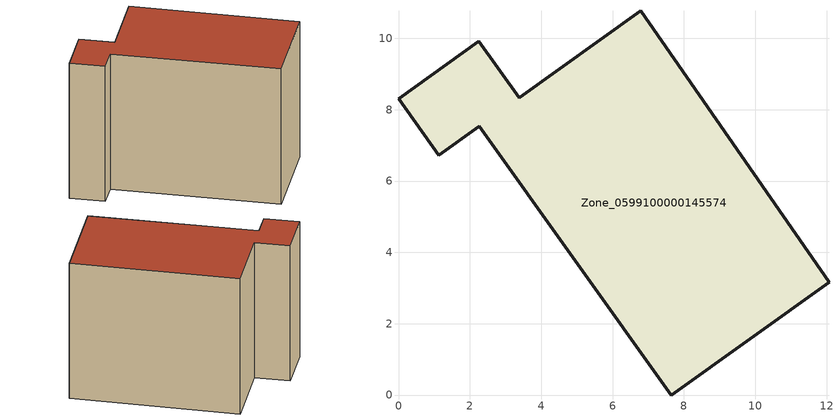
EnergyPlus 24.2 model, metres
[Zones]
Zone_0599100000145574
 floor ground (C_G): 12.07,3.16 7.64,0 2.26,7.53 1.13,6.72 0,8.3 2.25,9.92 3.39,8.33 6.79,10.77 z0
 wall outside (C_F): 3.39,8.33 2.25,9.92 0,8.3 1.13,6.72 2.26,7.53 7.64,0 12.07,3.16 6.79,10.77 3.39,8.33 z0:8.14
 roof outside (C_R): 12.07,3.16 6.79,10.77 3.39,8.33 2.25,9.92 0,8.3 1.13,6.72 2.26,7.53 7.64,0 z8.14
[BUILDING]
Pand.0599100000145574: North Axis=0; Terrain=City; Loads Convergence Tolerance Value=0.04; Temperature Convergence Tolerance Value=0.4; Solar Distribution=FullExterior; Maximum Number of Warmup Days=25; Minimum Number of Warmup Days=1
[Site:Location]
Rotterdam.The.Hague.AP_ZH_NLD Design_Conditions: Latitude=51.96; Longitude=4.45; Time Zone=1; Elevation=-4.5
[SITE:GROUNDTEMPERATURE:BUILDINGSURFACE]
18, 18, 18, 18, 18, 18, 18, 18, 18, 18, 18, 18
[MATERIAL] Thermal Absorptance=0.9; Solar Absorptance=0.7; Visible Absorptance=0.7
Name | Roughness | Thickness | Conductivity | Density | Specific Heat
G.TI.1975-1991 | MediumSmooth | 0.15 | 0.288461 | 540 | 1210
F.TI.1975-1991 | Rough | 0.3 | 0.230769 | 1920 | 840
R.TI.1975-1991 | MediumRough | 0.2 | 0.153846 | 1500 | 1000
[CONSTRUCTION]
C_G: G.TI.1975-1991
C_F: F.TI.1975-1991
C_R: R.TI.1975-1991
[ZONE]
Zone_0599100000145574: Type=1; Multiplier=1; Ceiling Height=Autocalculate; Volume=Autocalculate; Floor Area=autocalculate; Part of Total Floor Area=Yes
[ZONEINFILTRATION:DESIGNFLOWRATE]
Infil_Zone_0599100000145574: Zone or ZoneList or Space or SpaceList=Zone_0599100000145574; Schedule=AlwaysOn; Design Flow Rate Calculation Method=Flow/Area; Flow Rate per Floor Area=0.003; Constant Term Coefficient=1; Temperature Term Coefficient=0; Velocity Term Coefficient=0; Velocity Squared Term Coefficient=0
[HVACTEMPLATE:ZONE:IDEALLOADSAIRSYSTEM]
Zone_0599100000145574: Maximum Heating Supply Air Temperature=50; Minimum Cooling Supply Air Temperature=13; Maximum Heating Supply Air Humidity Ratio=0.0156; Minimum Cooling Supply Air Humidity Ratio=0.0077; Heating Limit=NoLimit; Cooling Limit=NoLimit; Dehumidification Control Type=ConstantSensibleHeatRatio; Cooling Sensible Heat Ratio=0.7; Dehumidification Setpoint=60; Humidification Control Type=None; Humidification Setpoint=30; Outdoor Air Method=None; Outdoor Air Flow Rate per Person=0.00944; Outdoor Air Flow Rate per Zone Floor Area=0; Outdoor Air Flow Rate per Zone=0; Demand Controlled Ventilation Type=None; Outdoor Air Economizer Type=NoEconomizer; Heat Recovery Type=None; Sensible Heat Recovery Effectiveness=0.7; Latent Heat Recovery Effectiveness=0.65
[ZONECONTROL:THERMOSTAT]
ThermostatControl_Zone_0599100000145574: Zone or ZoneList=Zone_0599100000145574; Control Type Schedule=DualSetpointControlType; Control 1=Thermostat_Zone_0599100000145574; Temperature Difference Between Cutout And Setpoint=0
[THERMOSTATSETPOINT:DUALSETPOINT]
Thermostat_Zone_0599100000145574: Heating Setpoint Temperature Schedule=HeatingSetpoint_Zone_0599100000145574; Cooling Setpoint Temperature Schedule=CoolingSetpoint_Zone_0599100000145574
[SCHEDULE:COMPACT]
HeatingSetpoint_Zone_0599100000145574: Through: 12/31, For: AllDays, Until: 24:00, 21
CoolingSetpoint_Zone_0599100000145574: Through: 12/31, For: AllDays, Until: 24:00, 24
DualSetpointControlType: Through: 12/31, For: AllDays, Until: 24:00, 4
AlwaysOn: Through: 12/31, For: AllDays, Until: 24:00, 1
